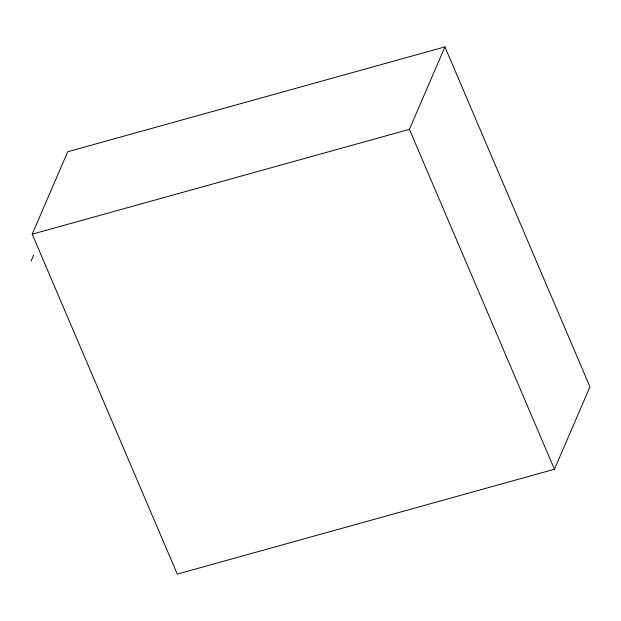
<?xml version="1.0" encoding="UTF-8"?>
<svg xmlns="http://www.w3.org/2000/svg" width="621" height="621" viewBox="0 0 621 621"><rect width="100%" height="100%" fill="white"/><g stroke="black" fill="none" stroke-linecap="round" stroke-linejoin="round"><path stroke-width="0.93" d="M32.222 234.179L67.728 151.749L444.915 46.893L589.95 386.821L554.452 469.251L177.264 574.107L32.222 234.179L409.41 129.331L444.915 46.893M31.05 261.13L33.65 255.099M409.41 129.331L554.452 469.251"/></g></svg>
